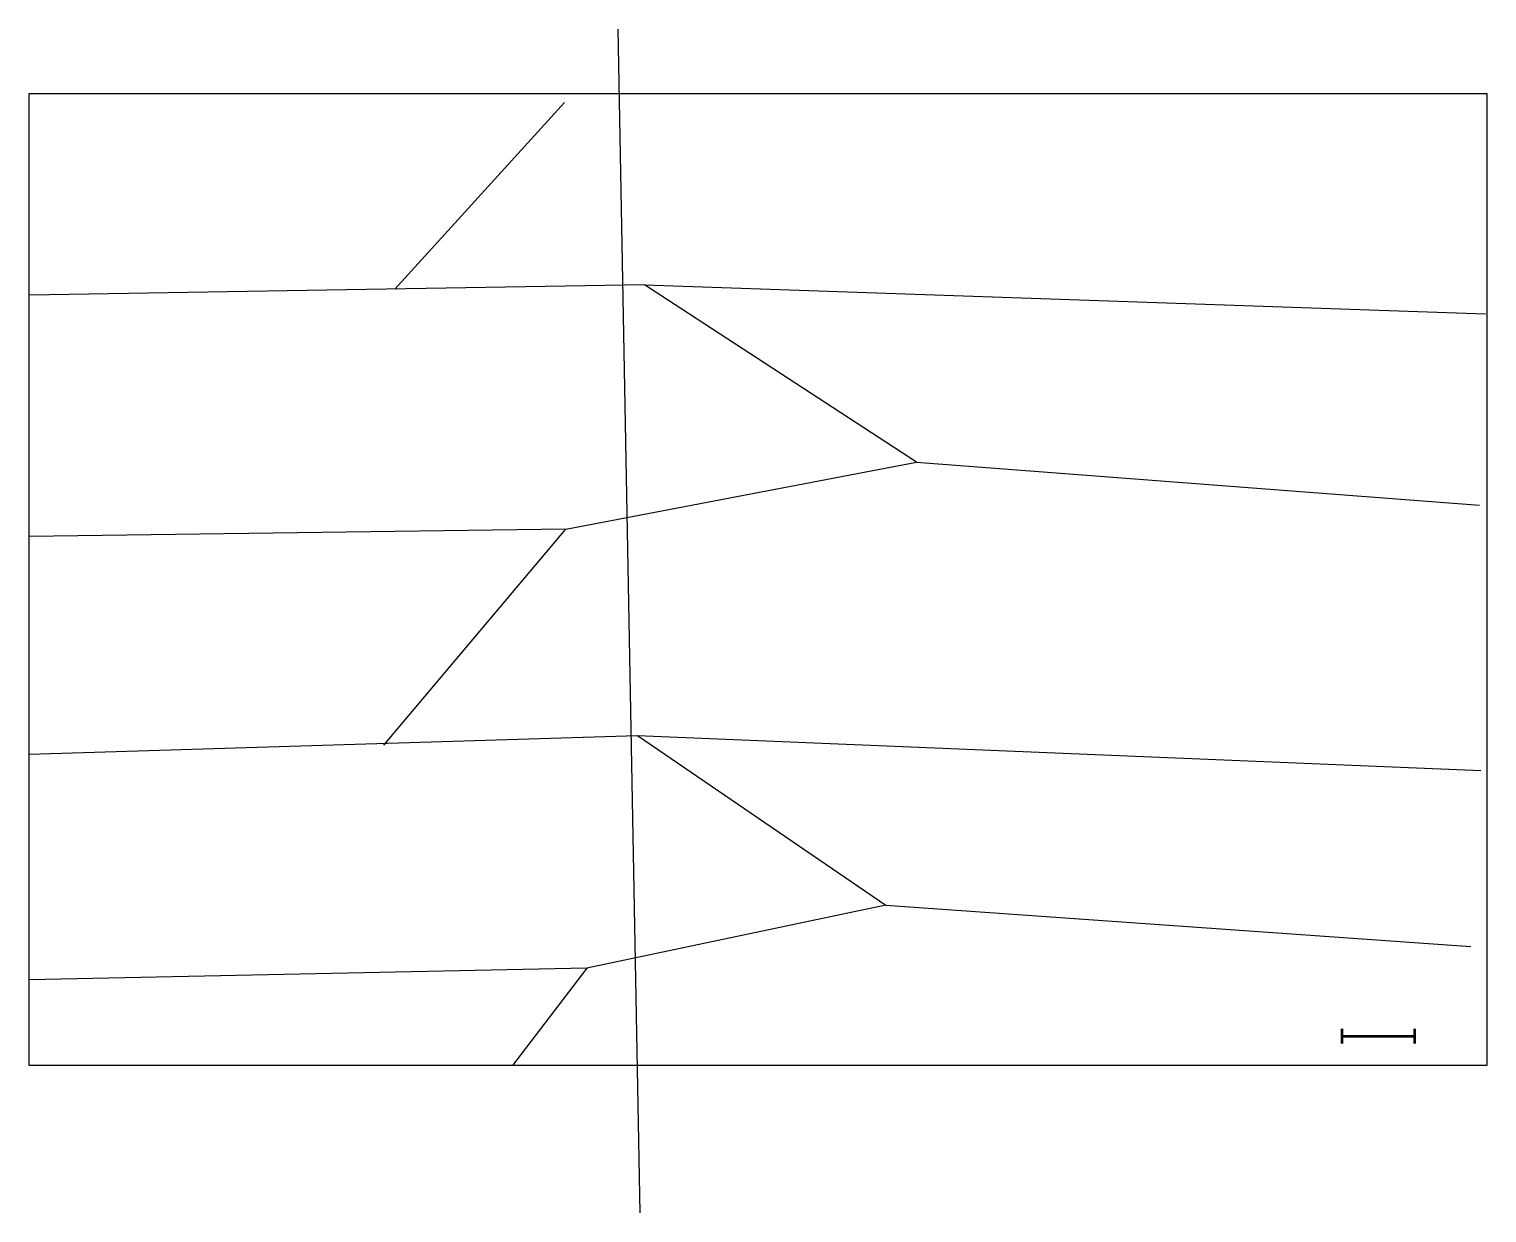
# Model space of a CAD drawing. Header units: millimetres. Extents: x 0 to 2, y -0.2 to 1.42.
import ezdxf

# ---------------------------------------------------------------- set-up
doc = ezdxf.new("R2010")
doc.units = ezdxf.units.MM
doc.linetypes.add('AM_ISO08W050', pattern=[18, 12, -1.5, 3, -1.5])
for name, color, linetype, lineweight in [('AM_4', 3, 'Continuous', 25), ('AM_7', 4, 'AM_ISO08W050', 25), ('Annotate_R', 10, 'Continuous', 40)]:
    doc.layers.add(name, color=color, linetype=linetype, lineweight=lineweight)
picture_1 = doc.add_image_def('image1.tif', size_in_pixel=(3072, 2048))

msp = doc.modelspace()

# ---------------------------------------------------------------- linework, layer by layer
at = {"layer": 'AM_4'}
for p, q in [((0.7346, 1.3206), (0.5016, 1.0648)), ((0.8444, 1.0706), (0, 1.0563)), ((1.2174, 0.8275), (0.8444, 1.0706)), ((0.8444, 1.0706), (1.9983, 1.0307)), ((0.7364, 0.7353), (1.2174, 0.8275)), ((1.2174, 0.8275), (1.9898, 0.7685)), ((0.7364, 0.7353), (0, 0.7256)), ((0.4867, 0.4394), (0.7364, 0.7353)), ((0, 0.4271), (0.8345, 0.4525)), ((0.8345, 0.4525), (1.1752, 0.2197)), ((0.8345, 0.4525), (1.9917, 0.4044)), ((1.1752, 0.2197), (0.7651, 0.1332)), ((1.1752, 0.2197), (1.9779, 0.1632)), ((0.7651, 0.1332), (0, 0.1174)), ((0.7651, 0.1332), (0.6632, 0))]:
    msp.add_line(p, q, dxfattribs=at)
at = {"layer": 'AM_7'}
msp.add_line((0.8079, 1.4213), (0.8378, -0.2022), dxfattribs=at)
at = {"layer": 'Annotate_R', "lineweight": 50}
for p, q in [((1.8013, 0.0301), (1.8013, 0.0501)), ((1.8013, 0.0401), (1.9013, 0.0401)), ((1.9013, 0.0301), (1.9013, 0.0501))]:
    msp.add_line(p, q, dxfattribs=at)

# ---------------------------------------------------------------- pictures from other files: only their frames are drawn
image = msp.add_image(picture_1, insert=(0, 0), size_in_units=(2, 1.3333))
image.dxf.flags = 7

doc.saveas('drawing.dxf')
